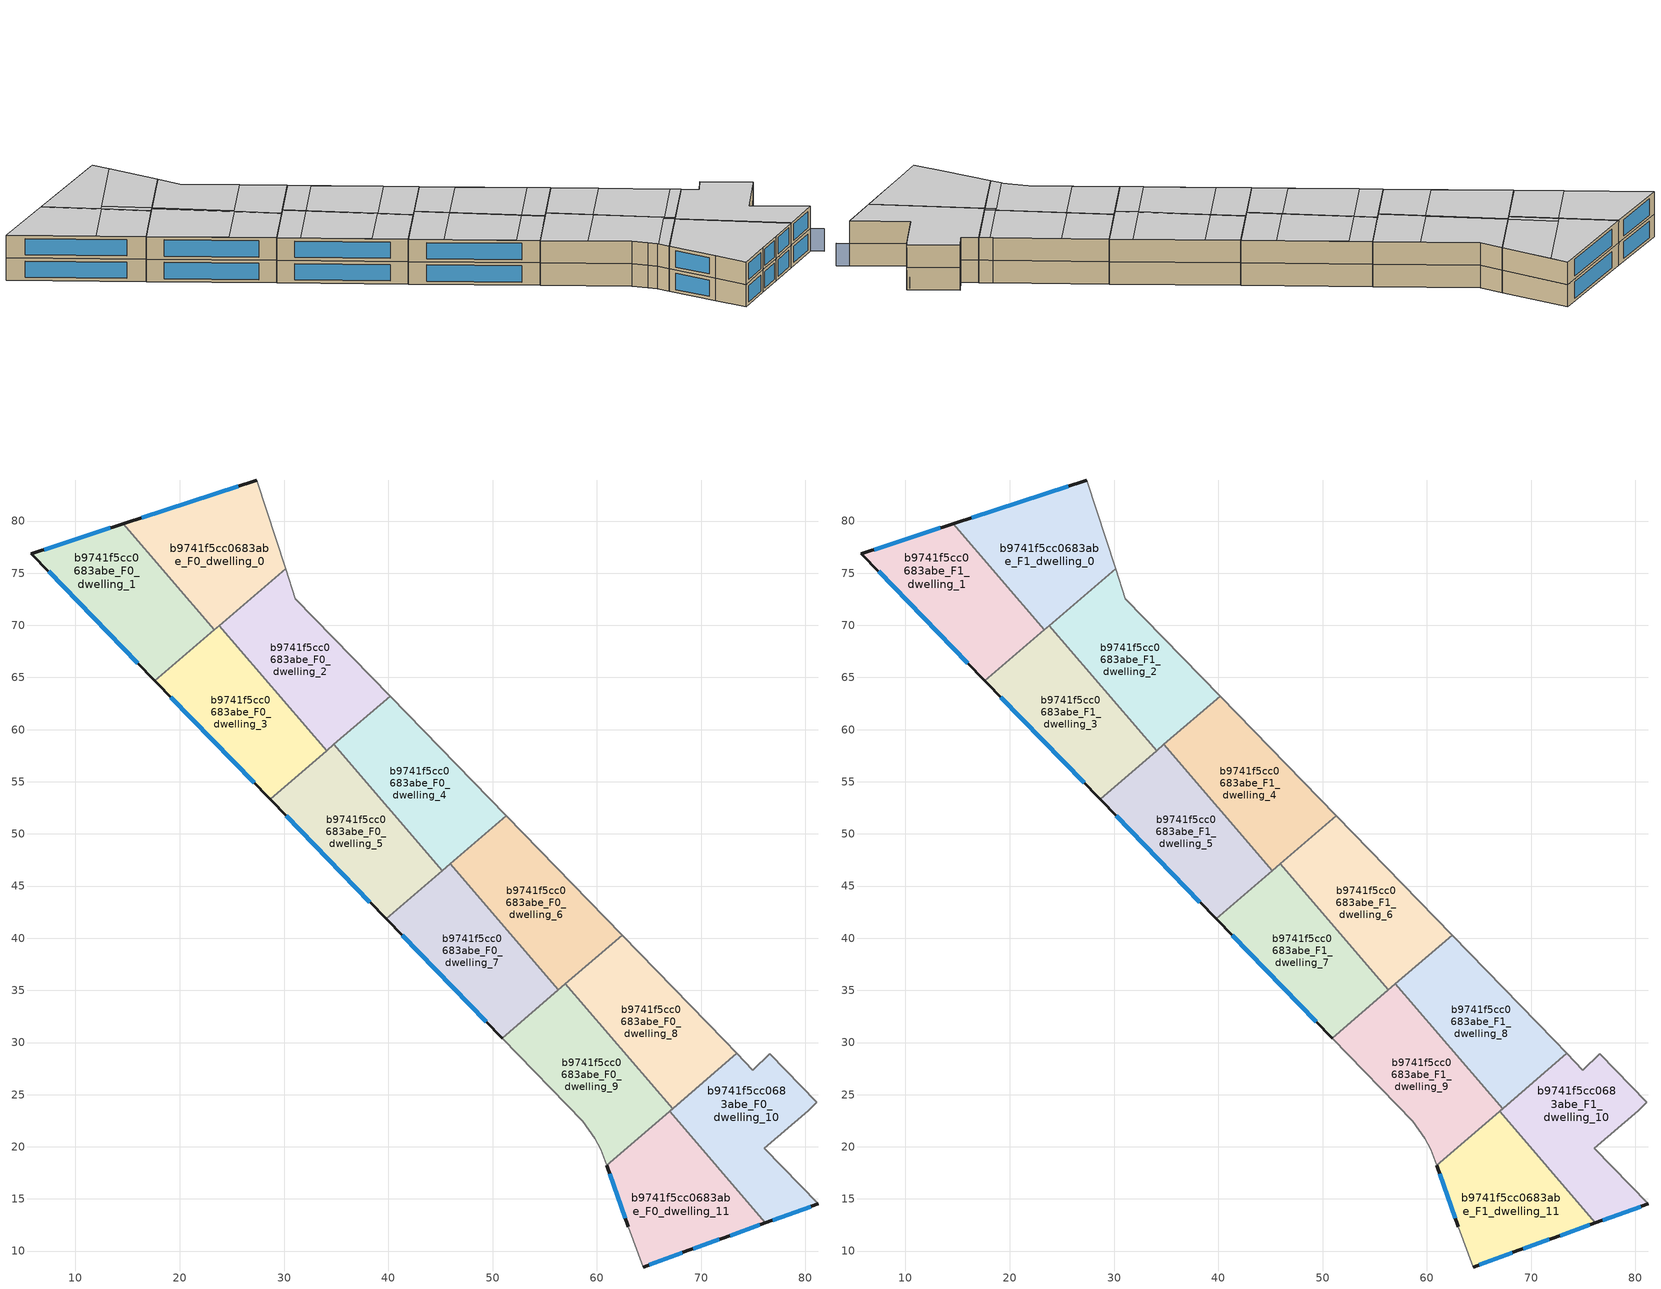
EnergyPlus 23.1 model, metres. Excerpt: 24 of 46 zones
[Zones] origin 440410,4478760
b9741f5cc0683abe_F0_dwelling_0
 floor ground (EU_floor_Construction): 27.4,83.93 30.15,75.43 23.3,69.55 14.57,79.73 z0
 wall outside (EU_wall_Construction): 27.4,83.93 14.57,79.73 z0:3
 wall to b9741f5cc0683abe_F0_dwelling_1 (EU_wall_Construction): 14.57,79.73 23.3,69.55 z0:3
 wall adiabatic (EU_wall_Construction): 30.15,75.43 27.4,83.93 z0:3
 wall to b9741f5cc0683abe_F0_dwelling_2 (EU_wall_Construction): 23.79,69.97 30.15,75.43 z0:3
 wall to b9741f5cc0683abe_F0_dwelling_3 (EU_wall_Construction): 23.3,69.55 23.79,69.97 z0:3
 window (EU_Window_Construction): 25.62,83.35 16.35,80.32 z0.42:2.58
b9741f5cc0683abe_F0_dwelling_1
 floor ground (EU_floor_Construction): 14.57,79.73 23.3,69.55 17.61,64.68 5.78,76.86 z0
 wall outside (EU_wall_Construction): 14.57,79.73 5.78,76.86 17.61,64.68 z0:3
 wall to b9741f5cc0683abe_F0_dwelling_3 (EU_wall_Construction): 17.61,64.68 23.3,69.55 z0:3
 window (EU_Window_Construction): 7.42,75.17 15.97,66.37 / 13.35,79.33 7,77.26 z0.42:2.58
b9741f5cc0683abe_F0_dwelling_10
 floor ground (EU_floor_Construction): 76.55,28.93 81.09,24.26 80.77,23.97 80.25,23.46 76.05,19.84 81.21,14.53 76.15,12.7 66.96,23.41 73.43,28.96 74.96,27.35 z0
 wall outside (EU_wall_Construction): 76.15,12.7 81.21,14.53 z0:3
 wall adiabatic (EU_wall_Construction): 81.21,14.53 76.05,19.84 80.25,23.46 80.77,23.97 81.09,24.26 76.55,28.93 74.96,27.35 73.43,28.96 66.96,23.41 z0:3
 wall to b9741f5cc0683abe_F0_dwelling_11 (EU_wall_Construction): 66.96,23.41 76.15,12.7 z0:3
 window (EU_Window_Construction): 76.85,12.95 80.51,14.27 z0.42:2.58
b9741f5cc0683abe_F0_dwelling_11
 floor ground (EU_floor_Construction): 66.96,23.41 76.15,12.7 72.22,11.29 68.77,10.06 64.43,8.47 63,12.35 60.92,18.23 z0
 wall outside (EU_wall_Construction): 60.92,18.23 63,12.35 / 64.43,8.47 68.77,10.06 72.22,11.29 76.15,12.7 z0:3
 wall adiabatic (EU_wall_Construction): 63,12.35 64.43,8.47 / 66.96,23.41 60.92,18.23 z0:3
 window (EU_Window_Construction): 61.21,17.41 62.71,13.17 / 72.77,11.48 75.6,12.5 / 69.25,10.23 71.74,11.12 / 65.03,8.7 68.17,9.84 z0.42:2.58
b9741f5cc0683abe_F0_dwelling_2
 floor ground (EU_floor_Construction): 31.08,72.54 40.17,63.19 34.08,57.97 23.79,69.97 30.15,75.43 z0
 wall to b9741f5cc0683abe_F0_dwelling_3 (EU_wall_Construction): 23.79,69.97 34.08,57.97 z0:3
 wall adiabatic (EU_wall_Construction): 40.17,63.19 31.08,72.54 30.15,75.43 z0:3
 wall to b9741f5cc0683abe_F0_dwelling_4 (EU_wall_Construction): 34.79,58.58 40.17,63.19 z0:3
 wall to b9741f5cc0683abe_F0_dwelling_5 (EU_wall_Construction): 34.08,57.97 34.79,58.58 z0:3
b9741f5cc0683abe_F0_dwelling_3
 floor ground (EU_floor_Construction): 23.79,69.97 34.08,57.97 28.66,53.32 17.61,64.68 z0
 wall outside (EU_wall_Construction): 17.61,64.68 28.66,53.32 z0:3
 wall to b9741f5cc0683abe_F0_dwelling_5 (EU_wall_Construction): 28.66,53.32 34.08,57.97 z0:3
 window (EU_Window_Construction): 19.15,63.1 27.13,54.89 z0.42:2.58
b9741f5cc0683abe_F0_dwelling_4
 floor ground (EU_floor_Construction): 40.17,63.19 51.3,51.74 45.16,46.48 34.79,58.58 z0
 wall to b9741f5cc0683abe_F0_dwelling_5 (EU_wall_Construction): 34.79,58.58 45.16,46.48 z0:3
 wall adiabatic (EU_wall_Construction): 45.92,47.13 51.3,51.74 40.17,63.19 z0:3
 wall to b9741f5cc0683abe_F0_dwelling_7 (EU_wall_Construction): 45.16,46.48 45.92,47.13 z0:3
b9741f5cc0683abe_F0_dwelling_5
 floor ground (EU_floor_Construction): 34.79,58.58 45.16,46.48 39.79,41.87 28.66,53.32 z0
 wall outside (EU_wall_Construction): 28.66,53.32 39.79,41.87 z0:3
 wall to b9741f5cc0683abe_F0_dwelling_7 (EU_wall_Construction): 39.79,41.87 45.16,46.48 z0:3
 window (EU_Window_Construction): 30.2,51.73 38.24,43.46 z0.42:2.58
b9741f5cc0683abe_F0_dwelling_6
 floor ground (EU_floor_Construction): 51.3,51.74 62.43,40.3 56.29,35.04 45.92,47.13 z0
 wall to b9741f5cc0683abe_F0_dwelling_7 (EU_wall_Construction): 45.92,47.13 56.29,35.04 z0:3
 wall adiabatic (EU_wall_Construction): 56.29,35.04 62.43,40.3 51.3,51.74 45.92,47.13 z0:3
b9741f5cc0683abe_F0_dwelling_7
 floor ground (EU_floor_Construction): 45.92,47.13 56.29,35.04 50.91,30.42 39.79,41.87 z0
 wall outside (EU_wall_Construction): 39.79,41.87 50.91,30.42 z0:3
 wall adiabatic (EU_wall_Construction): 50.91,30.42 56.29,35.04 z0:3
 window (EU_Window_Construction): 41.33,40.28 49.37,32.01 z0.42:2.58
b9741f5cc0683abe_F0_dwelling_8
 floor ground (EU_floor_Construction): 72.22,30.23 73.43,28.96 67.26,23.66 56.99,35.63 62.43,40.3 z0
 wall adiabatic (EU_wall_Construction): 67.26,23.66 73.43,28.96 72.22,30.23 62.43,40.3 56.99,35.63 z0:3
 wall to b9741f5cc0683abe_F0_dwelling_9 (EU_wall_Construction): 56.99,35.63 67.26,23.66 z0:3
b9741f5cc0683abe_F0_dwelling_9
 floor ground (EU_floor_Construction): 56.99,35.63 67.26,23.66 60.92,18.23 60.37,19.79 59.8,20.82 58.65,22.46 50.91,30.42 z0
 wall adiabatic (EU_wall_Construction): 56.99,35.63 50.91,30.42 58.65,22.46 59.8,20.82 60.37,19.79 60.92,18.23 67.26,23.66 z0:3
b9741f5cc0683abe_F1_dwelling_0
 floor to b9741f5cc0683abe_F0_dwelling_0 (EU_floor_Construction): 27.4,83.93 30.15,75.43 23.3,69.55 14.57,79.73 z3
 wall outside (EU_wall_Construction): 27.4,83.93 14.57,79.73 z3:6
 wall to b9741f5cc0683abe_F1_dwelling_1 (EU_wall_Construction): 14.57,79.73 23.3,69.55 z3:6
 wall adiabatic (EU_wall_Construction): 30.15,75.43 27.4,83.93 z3:6
 wall to b9741f5cc0683abe_F1_dwelling_2 (EU_wall_Construction): 23.79,69.97 30.15,75.43 z3:6
 wall to b9741f5cc0683abe_F1_dwelling_3 (EU_wall_Construction): 23.3,69.55 23.79,69.97 z3:6
 window (EU_Window_Construction): 25.62,83.35 16.35,80.32 z3.42:5.58
 ceiling to b9741f5cc0683abe_F2_dwelling_9 (EU_floor_Construction): 30.15,75.43 28.11,81.73 19.93,74.71 23.91,70.08 z6
 ceiling to b9741f5cc0683abe_F2_dwelling_8 (EU_floor_Construction): 23.91,70.08 19.93,74.71 19.32,74.19 23.3,69.55 z6
 ceiling to b9741f5cc0683abe_F2_dwelling_10 (EU_floor_Construction): 28.11,81.73 27.4,83.93 14.57,79.73 19.32,74.19 z6
b9741f5cc0683abe_F1_dwelling_1
 floor to b9741f5cc0683abe_F0_dwelling_1 (EU_floor_Construction): 14.57,79.73 23.3,69.55 17.61,64.68 5.78,76.86 z3
 wall outside (EU_wall_Construction): 14.57,79.73 5.78,76.86 17.61,64.68 z3:6
 wall to b9741f5cc0683abe_F1_dwelling_3 (EU_wall_Construction): 17.61,64.68 23.3,69.55 z3:6
 window (EU_Window_Construction): 7.42,75.17 15.97,66.37 / 13.35,79.33 7,77.26 z3.42:5.58
 ceiling to b9741f5cc0683abe_F2_dwelling_10 (EU_floor_Construction): 19.32,74.19 14.57,79.73 5.78,76.86 13.35,69.07 z6
 ceiling to b9741f5cc0683abe_F2_dwelling_8 (EU_floor_Construction): 23.3,69.55 19.32,74.19 13.35,69.07 17.61,64.68 z6
b9741f5cc0683abe_F1_dwelling_10
 floor to b9741f5cc0683abe_F0_dwelling_10 (EU_floor_Construction): 76.55,28.93 81.09,24.26 80.77,23.97 80.25,23.46 76.05,19.84 81.21,14.53 76.15,12.7 66.96,23.41 73.43,28.96 74.96,27.35 z3
 wall outside (EU_wall_Construction): 76.15,12.7 81.21,14.53 z3:6
 wall adiabatic (EU_wall_Construction): 81.21,14.53 76.05,19.84 80.25,23.46 80.77,23.97 81.09,24.26 76.55,28.93 74.96,27.35 73.43,28.96 66.96,23.41 z3:6
 wall to b9741f5cc0683abe_F1_dwelling_11 (EU_wall_Construction): 66.96,23.41 76.15,12.7 z3:6
 window (EU_Window_Construction): 76.85,12.95 80.51,14.27 z3.42:5.58
 ceiling to b9741f5cc0683abe_F2_dwelling_1 (EU_floor_Construction): 81.21,14.53 76.05,19.84 80.25,23.46 80.77,23.97 81.09,24.26 76.55,28.93 74.96,27.35 73.43,28.96 66.99,23.43 76.18,12.71 z6
 ceiling to b9741f5cc0683abe_F2_dwelling_0 (EU_floor_Construction): 76.18,12.71 66.99,23.43 66.96,23.41 76.15,12.7 z6
b9741f5cc0683abe_F1_dwelling_11
 floor to b9741f5cc0683abe_F0_dwelling_11 (EU_floor_Construction): 66.96,23.41 76.15,12.7 72.22,11.29 68.77,10.06 64.43,8.47 63,12.35 60.92,18.23 z3
 wall outside (EU_wall_Construction): 60.92,18.23 63,12.35 / 64.43,8.47 68.77,10.06 72.22,11.29 76.15,12.7 z3:6
 wall adiabatic (EU_wall_Construction): 63,12.35 64.43,8.47 / 66.96,23.41 60.92,18.23 z3:6
 window (EU_Window_Construction): 61.21,17.41 62.71,13.17 / 72.77,11.48 75.6,12.5 / 69.25,10.23 71.74,11.12 / 65.03,8.7 68.17,9.84 z3.42:5.58
 ceiling to b9741f5cc0683abe_F2_dwelling_0 (EU_floor_Construction): 76.15,12.7 66.96,23.41 60.92,18.23 63,12.35 64.43,8.47 68.77,10.06 72.22,11.29 z6
b9741f5cc0683abe_F1_dwelling_2
 floor to b9741f5cc0683abe_F0_dwelling_2 (EU_floor_Construction): 31.08,72.54 40.17,63.19 34.08,57.97 23.79,69.97 30.15,75.43 z3
 wall to b9741f5cc0683abe_F1_dwelling_3 (EU_wall_Construction): 23.79,69.97 34.08,57.97 z3:6
 wall adiabatic (EU_wall_Construction): 40.17,63.19 31.08,72.54 30.15,75.43 z3:6
 wall to b9741f5cc0683abe_F1_dwelling_4 (EU_wall_Construction): 34.79,58.58 40.17,63.19 z3:6
 wall to b9741f5cc0683abe_F1_dwelling_5 (EU_wall_Construction): 34.08,57.97 34.79,58.58 z3:6
 ceiling to b9741f5cc0683abe_F2_dwelling_7 (EU_floor_Construction): 40.17,63.19 36.12,67.35 30.31,62.37 34.08,57.97 z6
 ceiling to b9741f5cc0683abe_F2_dwelling_9 (EU_floor_Construction): 36.12,67.35 31.08,72.54 30.15,75.43 23.91,70.08 30.43,62.47 z6
 ceiling to b9741f5cc0683abe_F2_dwelling_8 (EU_floor_Construction): 30.43,62.47 23.91,70.08 23.79,69.97 30.31,62.37 z6
b9741f5cc0683abe_F1_dwelling_3
 floor to b9741f5cc0683abe_F0_dwelling_3 (EU_floor_Construction): 23.79,69.97 34.08,57.97 28.66,53.32 17.61,64.68 z3
 wall outside (EU_wall_Construction): 17.61,64.68 28.66,53.32 z3:6
 wall to b9741f5cc0683abe_F1_dwelling_5 (EU_wall_Construction): 28.66,53.32 34.08,57.97 z3:6
 window (EU_Window_Construction): 19.15,63.1 27.13,54.89 z3.42:5.58
 ceiling to b9741f5cc0683abe_F2_dwelling_8 (EU_floor_Construction): 30.31,62.37 23.79,69.97 17.61,64.68 24.61,57.48 z6
 ceiling to b9741f5cc0683abe_F2_dwelling_7 (EU_floor_Construction): 34.08,57.97 30.31,62.37 24.61,57.48 28.66,53.32 z6
b9741f5cc0683abe_F1_dwelling_4
 floor to b9741f5cc0683abe_F0_dwelling_4 (EU_floor_Construction): 40.17,63.19 51.3,51.74 45.16,46.48 34.79,58.58 z3
 wall to b9741f5cc0683abe_F1_dwelling_5 (EU_wall_Construction): 34.79,58.58 45.16,46.48 z3:6
 wall adiabatic (EU_wall_Construction): 45.92,47.13 51.3,51.74 40.17,63.19 z3:6
 wall to b9741f5cc0683abe_F1_dwelling_7 (EU_wall_Construction): 45.16,46.48 45.92,47.13 z3:6
 ceiling to b9741f5cc0683abe_F2_dwelling_6 (EU_floor_Construction): 48.26,54.86 42.19,61.11 36.68,56.38 42.34,49.78 z6
 ceiling to b9741f5cc0683abe_F2_dwelling_5 (EU_floor_Construction): 51.3,51.74 48.26,54.86 42.34,49.78 45.16,46.48 z6
 ceiling to b9741f5cc0683abe_F2_dwelling_7 (EU_floor_Construction): 42.19,61.11 40.17,63.19 34.79,58.58 36.68,56.38 z6
b9741f5cc0683abe_F1_dwelling_5
 floor to b9741f5cc0683abe_F0_dwelling_5 (EU_floor_Construction): 34.79,58.58 45.16,46.48 39.79,41.87 28.66,53.32 z3
 wall outside (EU_wall_Construction): 28.66,53.32 39.79,41.87 z3:6
 wall to b9741f5cc0683abe_F1_dwelling_7 (EU_wall_Construction): 39.79,41.87 45.16,46.48 z3:6
 window (EU_Window_Construction): 30.2,51.73 38.24,43.46 z3.42:5.58
 ceiling to b9741f5cc0683abe_F2_dwelling_5 (EU_floor_Construction): 45.16,46.48 42.34,49.78 36.75,44.99 39.79,41.87 z6
 ceiling to b9741f5cc0683abe_F2_dwelling_6 (EU_floor_Construction): 42.34,49.78 36.68,56.38 30.68,51.24 36.75,44.99 z6
 ceiling to b9741f5cc0683abe_F2_dwelling_7 (EU_floor_Construction): 36.68,56.38 34.79,58.58 28.66,53.32 30.68,51.24 z6
b9741f5cc0683abe_F1_dwelling_6
 floor to b9741f5cc0683abe_F0_dwelling_6 (EU_floor_Construction): 51.3,51.74 62.43,40.3 56.29,35.04 45.92,47.13 z3
 wall to b9741f5cc0683abe_F1_dwelling_7 (EU_wall_Construction): 45.92,47.13 56.29,35.04 z3:6
 wall adiabatic (EU_wall_Construction): 56.29,35.04 62.43,40.3 51.3,51.74 45.92,47.13 z3:6
 ceiling to b9741f5cc0683abe_F2_dwelling_4 (EU_floor_Construction): 60.4,42.38 54.33,48.62 48.75,43.83 54.41,37.24 z6
 ceiling to b9741f5cc0683abe_F2_dwelling_5 (EU_floor_Construction): 54.33,48.62 51.3,51.74 45.92,47.13 48.75,43.83 z6
 ceiling to b9741f5cc0683abe_F2_dwelling_3 (EU_floor_Construction): 62.43,40.3 60.4,42.38 54.41,37.24 56.29,35.04 z6
b9741f5cc0683abe_F1_dwelling_7
 floor to b9741f5cc0683abe_F0_dwelling_7 (EU_floor_Construction): 45.92,47.13 56.29,35.04 50.91,30.42 39.79,41.87 z3
 wall outside (EU_wall_Construction): 39.79,41.87 50.91,30.42 z3:6
 wall adiabatic (EU_wall_Construction): 50.91,30.42 56.29,35.04 z3:6
 window (EU_Window_Construction): 41.33,40.28 49.37,32.01 z3.42:5.58
 ceiling to b9741f5cc0683abe_F2_dwelling_4 (EU_floor_Construction): 54.41,37.24 48.75,43.83 42.82,38.75 48.89,32.51 z6
 ceiling to b9741f5cc0683abe_F2_dwelling_5 (EU_floor_Construction): 48.75,43.83 45.92,47.13 39.79,41.87 42.82,38.75 z6
 ceiling to b9741f5cc0683abe_F2_dwelling_3 (EU_floor_Construction): 56.29,35.04 54.41,37.24 48.89,32.51 50.91,30.42 z6
b9741f5cc0683abe_F1_dwelling_8
 floor to b9741f5cc0683abe_F0_dwelling_8 (EU_floor_Construction): 72.22,30.23 73.43,28.96 67.26,23.66 56.99,35.63 62.43,40.3 z3
 wall adiabatic (EU_wall_Construction): 67.26,23.66 73.43,28.96 72.22,30.23 62.43,40.3 56.99,35.63 z3:6
 wall to b9741f5cc0683abe_F1_dwelling_9 (EU_wall_Construction): 56.99,35.63 67.26,23.66 z3:6
 ceiling to b9741f5cc0683abe_F2_dwelling_2 (EU_floor_Construction): 72.49,29.94 72.22,30.23 66.47,36.14 60.76,31.24 66.37,24.69 z6
 ceiling to b9741f5cc0683abe_F2_dwelling_1 (EU_floor_Construction): 73.43,28.96 72.49,29.94 66.37,24.69 67.25,23.66 z6
 ceiling to b9741f5cc0683abe_F2_dwelling_3 (EU_floor_Construction): 66.47,36.14 62.43,40.3 56.99,35.63 60.76,31.24 z6
b9741f5cc0683abe_F1_dwelling_9
 floor to b9741f5cc0683abe_F0_dwelling_9 (EU_floor_Construction): 56.99,35.63 67.26,23.66 60.92,18.23 60.37,19.79 59.8,20.82 58.65,22.46 50.91,30.42 z3
 wall adiabatic (EU_wall_Construction): 56.99,35.63 50.91,30.42 58.65,22.46 59.8,20.82 60.37,19.79 60.92,18.23 67.26,23.66 z3:6
 ceiling to b9741f5cc0683abe_F2_dwelling_3 (EU_floor_Construction): 60.76,31.24 56.99,35.63 50.91,30.42 54.96,26.26 z6
 ceiling to b9741f5cc0683abe_F2_dwelling_0 (EU_floor_Construction): 66.99,23.43 66.1,24.46 60.44,19.6 60.92,18.23 z6
 ceiling to b9741f5cc0683abe_F2_dwelling_2 (EU_floor_Construction): 66.37,24.69 60.76,31.24 54.96,26.26 58.65,22.46 59.8,20.82 60.37,19.79 60.44,19.6 z6
 ceiling to b9741f5cc0683abe_F2_dwelling_1 (EU_floor_Construction): 67.25,23.66 66.37,24.69 66.1,24.46 66.99,23.43 z6
shading: 82.37,13.33 76.05,19.84 / 76.05,19.84 80.54,24.21 z0:3
[Building]
EU S2 Campaign: North Axis=0; Terrain=City; Solar Distribution=FullExterior
[Site:Location]
Madrid: Latitude=40.5; Longitude=-3.5; Time Zone=1; Elevation=609
[SizingPeriod:WeatherFileDays]
AnnualSizingPeriod: Begin Month=1; Begin Day of Month=1; End Month=12; End Day of Month=31; Day of Week for Start Day=Monday; Use Weather File Daylight Saving Period=No; Use Weather File Rain and Snow Indicators=No
[MATERIAL]
EU_InternalMass_Material: Roughness=MediumRough; Thickness=0.1; Conductivity=1; Density=1800; Specific Heat=900; Thermal Absorptance=0.9; Solar Absorptance=0.7; Visible Absorptance=0.7
[MATERIAL:NOMASS] Roughness=MediumRough; Thermal Absorptance=0.9; Solar Absorptance=0.7; Visible Absorptance=0.7
Name | Thermal Resistance
EU_wall_NoMass | 1.60022
EU_floor_NoMass | 0.470652
[WINDOWMATERIAL:SIMPLEGLAZINGSYSTEM]
EU_Window_SimpleGlazing: UFactor=3.28802; Solar Heat Gain Coefficient=0.85; Visible Transmittance=0.85
[CONSTRUCTION]
EU_wall_Construction: EU_wall_NoMass
EU_floor_Construction: EU_floor_NoMass
EU_InternalMass_Construction: EU_InternalMass_Material
EU_Window_Construction: EU_Window_SimpleGlazing
[ZONE] Type=1; Multiplier=1; Ceiling Height=autocalculate; Floor Area=autocalculate; Part of Total Floor Area=Yes
Name | Volume
b9741f5cc0683abe_F0_dwelling_0; b9741f5cc0683abe_F1_dwelling_0 | 362.435
b9741f5cc0683abe_F0_dwelling_1; b9741f5cc0683abe_F1_dwelling_1 | 362.438
b9741f5cc0683abe_F0_dwelling_10; b9741f5cc0683abe_F1_dwelling_10; b9741f5cc0683abe_F0_dwelling_2; b9741f5cc0683abe_F1_dwelling_2 | 362.42
b9741f5cc0683abe_F0_dwelling_11; b9741f5cc0683abe_F1_dwelling_11 | 362.431
b9741f5cc0683abe_F0_dwelling_3; b9741f5cc0683abe_F1_dwelling_3 | 362.428
b9741f5cc0683abe_F0_dwelling_4; b9741f5cc0683abe_F1_dwelling_4 | 362.417
b9741f5cc0683abe_F0_dwelling_5; b9741f5cc0683abe_F1_dwelling_5 | 362.427
b9741f5cc0683abe_F0_dwelling_6; b9741f5cc0683abe_F1_dwelling_6 | 362.421
b9741f5cc0683abe_F0_dwelling_7; b9741f5cc0683abe_F1_dwelling_7 | 362.413
b9741f5cc0683abe_F0_dwelling_8; b9741f5cc0683abe_F1_dwelling_8 | 362.452
b9741f5cc0683abe_F0_dwelling_9; b9741f5cc0683abe_F1_dwelling_9 | 362.418
[INTERNALMASS] Construction=EU_InternalMass_Construction
Name | Zone or ZoneList | Surface Area
b9741f5cc0683abe_F0_dwelling_0_EU_InternalMass | b9741f5cc0683abe_F0_dwelling_0 | 120.812
b9741f5cc0683abe_F0_dwelling_1_EU_InternalMass | b9741f5cc0683abe_F0_dwelling_1 | 120.812
b9741f5cc0683abe_F0_dwelling_2_EU_InternalMass | b9741f5cc0683abe_F0_dwelling_2 | 120.807
b9741f5cc0683abe_F0_dwelling_3_EU_InternalMass | b9741f5cc0683abe_F0_dwelling_3 | 120.809
b9741f5cc0683abe_F0_dwelling_4_EU_InternalMass | b9741f5cc0683abe_F0_dwelling_4 | 120.806
b9741f5cc0683abe_F0_dwelling_5_EU_InternalMass | b9741f5cc0683abe_F0_dwelling_5 | 120.809
b9741f5cc0683abe_F0_dwelling_6_EU_InternalMass | b9741f5cc0683abe_F0_dwelling_6 | 120.807
b9741f5cc0683abe_F0_dwelling_7_EU_InternalMass | b9741f5cc0683abe_F0_dwelling_7 | 120.804
b9741f5cc0683abe_F0_dwelling_8_EU_InternalMass | b9741f5cc0683abe_F0_dwelling_8 | 120.817
b9741f5cc0683abe_F0_dwelling_9_EU_InternalMass | b9741f5cc0683abe_F0_dwelling_9 | 120.806
b9741f5cc0683abe_F0_dwelling_10_EU_InternalMass | b9741f5cc0683abe_F0_dwelling_10 | 120.806
b9741f5cc0683abe_F0_dwelling_11_EU_InternalMass | b9741f5cc0683abe_F0_dwelling_11 | 120.81
b9741f5cc0683abe_F1_dwelling_0_EU_InternalMass | b9741f5cc0683abe_F1_dwelling_0 | 120.812
b9741f5cc0683abe_F1_dwelling_1_EU_InternalMass | b9741f5cc0683abe_F1_dwelling_1 | 120.812
b9741f5cc0683abe_F1_dwelling_2_EU_InternalMass | b9741f5cc0683abe_F1_dwelling_2 | 120.807
b9741f5cc0683abe_F1_dwelling_3_EU_InternalMass | b9741f5cc0683abe_F1_dwelling_3 | 120.809
b9741f5cc0683abe_F1_dwelling_4_EU_InternalMass | b9741f5cc0683abe_F1_dwelling_4 | 120.806
b9741f5cc0683abe_F1_dwelling_5_EU_InternalMass | b9741f5cc0683abe_F1_dwelling_5 | 120.809
b9741f5cc0683abe_F1_dwelling_6_EU_InternalMass | b9741f5cc0683abe_F1_dwelling_6 | 120.807
b9741f5cc0683abe_F1_dwelling_7_EU_InternalMass | b9741f5cc0683abe_F1_dwelling_7 | 120.804
b9741f5cc0683abe_F1_dwelling_8_EU_InternalMass | b9741f5cc0683abe_F1_dwelling_8 | 120.817
b9741f5cc0683abe_F1_dwelling_9_EU_InternalMass | b9741f5cc0683abe_F1_dwelling_9 | 120.806
b9741f5cc0683abe_F1_dwelling_10_EU_InternalMass | b9741f5cc0683abe_F1_dwelling_10 | 120.806
b9741f5cc0683abe_F1_dwelling_11_EU_InternalMass | b9741f5cc0683abe_F1_dwelling_11 | 120.81
[OTHEREQUIPMENT] Fuel Type=Electricity; Design Level Calculation Method=Watts/Area; Power per Zone Floor Area=1; Fraction Latent=0; Fraction Radiant=0; Fraction Lost=0; Carbon Dioxide Generation Rate=0; EndUse Subcategory=EU_Step8_InternalGains
Name | Zone or ZoneList or Space or SpaceList | Schedule
EU_Step8_InternalGain_b9741f5cc0683abe_F0_dwelling_0_f000 | b9741f5cc0683abe_F0_dwelling_0 | EU_Step8_GainSchedule_b9741f5cc0683abe_F0_dwelling_0_f000
EU_Step8_InternalGain_b9741f5cc0683abe_F0_dwelling_1_f000 | b9741f5cc0683abe_F0_dwelling_1 | EU_Step8_GainSchedule_b9741f5cc0683abe_F0_dwelling_1_f000
EU_Step8_InternalGain_b9741f5cc0683abe_F0_dwelling_2_f000 | b9741f5cc0683abe_F0_dwelling_2 | EU_Step8_GainSchedule_b9741f5cc0683abe_F0_dwelling_2_f000
EU_Step8_InternalGain_b9741f5cc0683abe_F0_dwelling_3_f000 | b9741f5cc0683abe_F0_dwelling_3 | EU_Step8_GainSchedule_b9741f5cc0683abe_F0_dwelling_3_f000
EU_Step8_InternalGain_b9741f5cc0683abe_F0_dwelling_4_f000 | b9741f5cc0683abe_F0_dwelling_4 | EU_Step8_GainSchedule_b9741f5cc0683abe_F0_dwelling_4_f000
EU_Step8_InternalGain_b9741f5cc0683abe_F0_dwelling_5_f000 | b9741f5cc0683abe_F0_dwelling_5 | EU_Step8_GainSchedule_b9741f5cc0683abe_F0_dwelling_5_f000
EU_Step8_InternalGain_b9741f5cc0683abe_F0_dwelling_6_f000 | b9741f5cc0683abe_F0_dwelling_6 | EU_Step8_GainSchedule_b9741f5cc0683abe_F0_dwelling_6_f000
EU_Step8_InternalGain_b9741f5cc0683abe_F0_dwelling_7_f000 | b9741f5cc0683abe_F0_dwelling_7 | EU_Step8_GainSchedule_b9741f5cc0683abe_F0_dwelling_7_f000
EU_Step8_InternalGain_b9741f5cc0683abe_F0_dwelling_8_f000 | b9741f5cc0683abe_F0_dwelling_8 | EU_Step8_GainSchedule_b9741f5cc0683abe_F0_dwelling_8_f000
EU_Step8_InternalGain_b9741f5cc0683abe_F0_dwelling_9_f000 | b9741f5cc0683abe_F0_dwelling_9 | EU_Step8_GainSchedule_b9741f5cc0683abe_F0_dwelling_9_f000
EU_Step8_InternalGain_b9741f5cc0683abe_F0_dwelling_10_f000 | b9741f5cc0683abe_F0_dwelling_10 | EU_Step8_GainSchedule_b9741f5cc0683abe_F0_dwelling_10_f000
EU_Step8_InternalGain_b9741f5cc0683abe_F0_dwelling_11_f000 | b9741f5cc0683abe_F0_dwelling_11 | EU_Step8_GainSchedule_b9741f5cc0683abe_F0_dwelling_11_f000
EU_Step8_InternalGain_b9741f5cc0683abe_F1_dwelling_0_f000 | b9741f5cc0683abe_F1_dwelling_0 | EU_Step8_GainSchedule_b9741f5cc0683abe_F1_dwelling_0_f000
EU_Step8_InternalGain_b9741f5cc0683abe_F1_dwelling_1_f000 | b9741f5cc0683abe_F1_dwelling_1 | EU_Step8_GainSchedule_b9741f5cc0683abe_F1_dwelling_1_f000
EU_Step8_InternalGain_b9741f5cc0683abe_F1_dwelling_2_f000 | b9741f5cc0683abe_F1_dwelling_2 | EU_Step8_GainSchedule_b9741f5cc0683abe_F1_dwelling_2_f000
EU_Step8_InternalGain_b9741f5cc0683abe_F1_dwelling_3_f000 | b9741f5cc0683abe_F1_dwelling_3 | EU_Step8_GainSchedule_b9741f5cc0683abe_F1_dwelling_3_f000
EU_Step8_InternalGain_b9741f5cc0683abe_F1_dwelling_4_f000 | b9741f5cc0683abe_F1_dwelling_4 | EU_Step8_GainSchedule_b9741f5cc0683abe_F1_dwelling_4_f000
EU_Step8_InternalGain_b9741f5cc0683abe_F1_dwelling_5_f000 | b9741f5cc0683abe_F1_dwelling_5 | EU_Step8_GainSchedule_b9741f5cc0683abe_F1_dwelling_5_f000
EU_Step8_InternalGain_b9741f5cc0683abe_F1_dwelling_6_f000 | b9741f5cc0683abe_F1_dwelling_6 | EU_Step8_GainSchedule_b9741f5cc0683abe_F1_dwelling_6_f000
EU_Step8_InternalGain_b9741f5cc0683abe_F1_dwelling_7_f000 | b9741f5cc0683abe_F1_dwelling_7 | EU_Step8_GainSchedule_b9741f5cc0683abe_F1_dwelling_7_f000
EU_Step8_InternalGain_b9741f5cc0683abe_F1_dwelling_8_f000 | b9741f5cc0683abe_F1_dwelling_8 | EU_Step8_GainSchedule_b9741f5cc0683abe_F1_dwelling_8_f000
EU_Step8_InternalGain_b9741f5cc0683abe_F1_dwelling_9_f000 | b9741f5cc0683abe_F1_dwelling_9 | EU_Step8_GainSchedule_b9741f5cc0683abe_F1_dwelling_9_f000
EU_Step8_InternalGain_b9741f5cc0683abe_F1_dwelling_10_f000 | b9741f5cc0683abe_F1_dwelling_10 | EU_Step8_GainSchedule_b9741f5cc0683abe_F1_dwelling_10_f000
EU_Step8_InternalGain_b9741f5cc0683abe_F1_dwelling_11_f000 | b9741f5cc0683abe_F1_dwelling_11 | EU_Step8_GainSchedule_b9741f5cc0683abe_F1_dwelling_11_f000
[ZONEVENTILATION:DESIGNFLOWRATE] Schedule=EU_AlwaysOn; Design Flow Rate Calculation Method=AirChanges/Hour; Air Changes per Hour=0.480704; Ventilation Type=Natural; Fan Pressure Rise=0; Fan Total Efficiency=1; Constant Term Coefficient=1; Temperature Term Coefficient=0; Velocity Term Coefficient=0; Velocity Squared Term Coefficient=0; Minimum Indoor Temperature=-100; Maximum Indoor Temperature=100; Delta Temperature=-100; Minimum Outdoor Temperature=-100; Maximum Outdoor Temperature=100; Maximum Wind Speed=40
Name | Zone or ZoneList or Space or SpaceList
EU_ConstantAir_b9741f5cc0683abe_F0_dwelling_0 | b9741f5cc0683abe_F0_dwelling_0
EU_ConstantAir_b9741f5cc0683abe_F0_dwelling_1 | b9741f5cc0683abe_F0_dwelling_1
EU_ConstantAir_b9741f5cc0683abe_F0_dwelling_2 | b9741f5cc0683abe_F0_dwelling_2
EU_ConstantAir_b9741f5cc0683abe_F0_dwelling_3 | b9741f5cc0683abe_F0_dwelling_3
EU_ConstantAir_b9741f5cc0683abe_F0_dwelling_4 | b9741f5cc0683abe_F0_dwelling_4
EU_ConstantAir_b9741f5cc0683abe_F0_dwelling_5 | b9741f5cc0683abe_F0_dwelling_5
EU_ConstantAir_b9741f5cc0683abe_F0_dwelling_6 | b9741f5cc0683abe_F0_dwelling_6
EU_ConstantAir_b9741f5cc0683abe_F0_dwelling_7 | b9741f5cc0683abe_F0_dwelling_7
EU_ConstantAir_b9741f5cc0683abe_F0_dwelling_8 | b9741f5cc0683abe_F0_dwelling_8
EU_ConstantAir_b9741f5cc0683abe_F0_dwelling_9 | b9741f5cc0683abe_F0_dwelling_9
EU_ConstantAir_b9741f5cc0683abe_F0_dwelling_10 | b9741f5cc0683abe_F0_dwelling_10
EU_ConstantAir_b9741f5cc0683abe_F0_dwelling_11 | b9741f5cc0683abe_F0_dwelling_11
EU_ConstantAir_b9741f5cc0683abe_F1_dwelling_0 | b9741f5cc0683abe_F1_dwelling_0
EU_ConstantAir_b9741f5cc0683abe_F1_dwelling_1 | b9741f5cc0683abe_F1_dwelling_1
EU_ConstantAir_b9741f5cc0683abe_F1_dwelling_2 | b9741f5cc0683abe_F1_dwelling_2
EU_ConstantAir_b9741f5cc0683abe_F1_dwelling_3 | b9741f5cc0683abe_F1_dwelling_3
EU_ConstantAir_b9741f5cc0683abe_F1_dwelling_4 | b9741f5cc0683abe_F1_dwelling_4
EU_ConstantAir_b9741f5cc0683abe_F1_dwelling_5 | b9741f5cc0683abe_F1_dwelling_5
EU_ConstantAir_b9741f5cc0683abe_F1_dwelling_6 | b9741f5cc0683abe_F1_dwelling_6
EU_ConstantAir_b9741f5cc0683abe_F1_dwelling_7 | b9741f5cc0683abe_F1_dwelling_7
EU_ConstantAir_b9741f5cc0683abe_F1_dwelling_8 | b9741f5cc0683abe_F1_dwelling_8
EU_ConstantAir_b9741f5cc0683abe_F1_dwelling_9 | b9741f5cc0683abe_F1_dwelling_9
EU_ConstantAir_b9741f5cc0683abe_F1_dwelling_10 | b9741f5cc0683abe_F1_dwelling_10
EU_ConstantAir_b9741f5cc0683abe_F1_dwelling_11 | b9741f5cc0683abe_F1_dwelling_11
[HVACTEMPLATE:THERMOSTAT] Constant Heating Setpoint=20; Constant Cooling Setpoint=50
EU_HeatOnly_b9741f5cc0683abe_F0_dwelling_0; EU_HeatOnly_b9741f5cc0683abe_F0_dwelling_1; EU_HeatOnly_b9741f5cc0683abe_F0_dwelling_2; EU_HeatOnly_b9741f5cc0683abe_F0_dwelling_3; EU_HeatOnly_b9741f5cc0683abe_F0_dwelling_4; EU_HeatOnly_b9741f5cc0683abe_F0_dwelling_5; EU_HeatOnly_b9741f5cc0683abe_F0_dwelling_6; EU_HeatOnly_b9741f5cc0683abe_F0_dwelling_7; EU_HeatOnly_b9741f5cc0683abe_F0_dwelling_8; EU_HeatOnly_b9741f5cc0683abe_F0_dwelling_9; EU_HeatOnly_b9741f5cc0683abe_F0_dwelling_10; EU_HeatOnly_b9741f5cc0683abe_F0_dwelling_11; EU_HeatOnly_b9741f5cc0683abe_F1_dwelling_0; EU_HeatOnly_b9741f5cc0683abe_F1_dwelling_1; EU_HeatOnly_b9741f5cc0683abe_F1_dwelling_2; EU_HeatOnly_b9741f5cc0683abe_F1_dwelling_3; EU_HeatOnly_b9741f5cc0683abe_F1_dwelling_4; EU_HeatOnly_b9741f5cc0683abe_F1_dwelling_5; EU_HeatOnly_b9741f5cc0683abe_F1_dwelling_6; EU_HeatOnly_b9741f5cc0683abe_F1_dwelling_7; EU_HeatOnly_b9741f5cc0683abe_F1_dwelling_8; EU_HeatOnly_b9741f5cc0683abe_F1_dwelling_9; EU_HeatOnly_b9741f5cc0683abe_F1_dwelling_10; EU_HeatOnly_b9741f5cc0683abe_F1_dwelling_11; EU_HeatOnly_b9741f5cc0683abe_F2_dwelling_0; EU_HeatOnly_b9741f5cc0683abe_F2_dwelling_1; EU_HeatOnly_b9741f5cc0683abe_F2_dwelling_2; EU_HeatOnly_b9741f5cc0683abe_F2_dwelling_3; EU_HeatOnly_b9741f5cc0683abe_F2_dwelling_4; EU_HeatOnly_b9741f5cc0683abe_F2_dwelling_5; EU_HeatOnly_b9741f5cc0683abe_F2_dwelling_6; EU_HeatOnly_b9741f5cc0683abe_F2_dwelling_7; EU_HeatOnly_b9741f5cc0683abe_F2_dwelling_8; EU_HeatOnly_b9741f5cc0683abe_F2_dwelling_9; EU_HeatOnly_b9741f5cc0683abe_F2_dwelling_10; EU_HeatOnly_b9741f5cc0683abe_F3_dwelling_0; EU_HeatOnly_b9741f5cc0683abe_F3_dwelling_1; EU_HeatOnly_b9741f5cc0683abe_F3_dwelling_2; EU_HeatOnly_b9741f5cc0683abe_F3_dwelling_3; EU_HeatOnly_b9741f5cc0683abe_F3_dwelling_4; EU_HeatOnly_b9741f5cc0683abe_F3_dwelling_5; EU_HeatOnly_b9741f5cc0683abe_F3_dwelling_6; EU_HeatOnly_b9741f5cc0683abe_F3_dwelling_7; EU_HeatOnly_b9741f5cc0683abe_F3_dwelling_8; EU_HeatOnly_b9741f5cc0683abe_F3_dwelling_9; EU_HeatOnly_b9741f5cc0683abe_F3_dwelling_10
[HVACTEMPLATE:ZONE:IDEALLOADSAIRSYSTEM] System Availability Schedule=EU_AlwaysOn; Maximum Heating Supply Air Temperature=50; Minimum Cooling Supply Air Temperature=13; Maximum Heating Supply Air Humidity Ratio=0.0156; Minimum Cooling Supply Air Humidity Ratio=0.0077; Heating Limit=NoLimit; Cooling Limit=NoLimit; Heating Availability Schedule=EU_AlwaysOn; Cooling Availability Schedule=EU_CoolingOff; Dehumidification Control Type=ConstantSensibleHeatRatio; Cooling Sensible Heat Ratio=0.7; Dehumidification Setpoint=60; Humidification Control Type=None; Humidification Setpoint=30; Outdoor Air Method=None; Outdoor Air Flow Rate per Person=0.00944; Outdoor Air Flow Rate per Zone Floor Area=0; Outdoor Air Flow Rate per Zone=0; Demand Controlled Ventilation Type=None; Outdoor Air Economizer Type=NoEconomizer; Heat Recovery Type=None; Sensible Heat Recovery Effectiveness=0.7; Latent Heat Recovery Effectiveness=0.65
Name | Template Thermostat
b9741f5cc0683abe_F0_dwelling_0 | EU_HeatOnly_b9741f5cc0683abe_F0_dwelling_0
b9741f5cc0683abe_F0_dwelling_1 | EU_HeatOnly_b9741f5cc0683abe_F0_dwelling_1
b9741f5cc0683abe_F0_dwelling_2 | EU_HeatOnly_b9741f5cc0683abe_F0_dwelling_2
b9741f5cc0683abe_F0_dwelling_3 | EU_HeatOnly_b9741f5cc0683abe_F0_dwelling_3
b9741f5cc0683abe_F0_dwelling_4 | EU_HeatOnly_b9741f5cc0683abe_F0_dwelling_4
b9741f5cc0683abe_F0_dwelling_5 | EU_HeatOnly_b9741f5cc0683abe_F0_dwelling_5
b9741f5cc0683abe_F0_dwelling_6 | EU_HeatOnly_b9741f5cc0683abe_F0_dwelling_6
b9741f5cc0683abe_F0_dwelling_7 | EU_HeatOnly_b9741f5cc0683abe_F0_dwelling_7
b9741f5cc0683abe_F0_dwelling_8 | EU_HeatOnly_b9741f5cc0683abe_F0_dwelling_8
b9741f5cc0683abe_F0_dwelling_9 | EU_HeatOnly_b9741f5cc0683abe_F0_dwelling_9
b9741f5cc0683abe_F0_dwelling_10 | EU_HeatOnly_b9741f5cc0683abe_F0_dwelling_10
b9741f5cc0683abe_F0_dwelling_11 | EU_HeatOnly_b9741f5cc0683abe_F0_dwelling_11
b9741f5cc0683abe_F1_dwelling_0 | EU_HeatOnly_b9741f5cc0683abe_F1_dwelling_0
b9741f5cc0683abe_F1_dwelling_1 | EU_HeatOnly_b9741f5cc0683abe_F1_dwelling_1
b9741f5cc0683abe_F1_dwelling_2 | EU_HeatOnly_b9741f5cc0683abe_F1_dwelling_2
b9741f5cc0683abe_F1_dwelling_3 | EU_HeatOnly_b9741f5cc0683abe_F1_dwelling_3
b9741f5cc0683abe_F1_dwelling_4 | EU_HeatOnly_b9741f5cc0683abe_F1_dwelling_4
b9741f5cc0683abe_F1_dwelling_5 | EU_HeatOnly_b9741f5cc0683abe_F1_dwelling_5
b9741f5cc0683abe_F1_dwelling_6 | EU_HeatOnly_b9741f5cc0683abe_F1_dwelling_6
b9741f5cc0683abe_F1_dwelling_7 | EU_HeatOnly_b9741f5cc0683abe_F1_dwelling_7
b9741f5cc0683abe_F1_dwelling_8 | EU_HeatOnly_b9741f5cc0683abe_F1_dwelling_8
b9741f5cc0683abe_F1_dwelling_9 | EU_HeatOnly_b9741f5cc0683abe_F1_dwelling_9
b9741f5cc0683abe_F1_dwelling_10 | EU_HeatOnly_b9741f5cc0683abe_F1_dwelling_10
b9741f5cc0683abe_F1_dwelling_11 | EU_HeatOnly_b9741f5cc0683abe_F1_dwelling_11
[SIZING:ZONE] Zone Cooling Design Supply Air Temperature Input Method=SupplyAirTemperature; Zone Cooling Design Supply Air Temperature=13; Zone Heating Design Supply Air Temperature Input Method=SupplyAirTemperature; Zone Heating Design Supply Air Temperature=50; Zone Cooling Design Supply Air Humidity Ratio=0.008; Zone Heating Design Supply Air Humidity Ratio=0.008; Cooling Design Air Flow Method=DesignDay; Cooling Design Air Flow Rate=0; Cooling Minimum Air Flow per Zone Floor Area=0.000762; Cooling Minimum Air Flow=0; Cooling Minimum Air Flow Fraction=0.2; Heating Design Air Flow Method=DesignDay; Heating Design Air Flow Rate=0; Heating Maximum Air Flow per Zone Floor Area=0.002032; Heating Maximum Air Flow=0.141576; Heating Maximum Air Flow Fraction=0.3; Account for Dedicated Outdoor Air System=No; Dedicated Outdoor Air System Control Strategy=NeutralSupplyAir; Dedicated Outdoor Air Low Setpoint Temperature for Design=autosize; Dedicated Outdoor Air High Setpoint Temperature for Design=autosize; Zone Load Sizing Method=Sensible Load Only No Latent Load; Zone Latent Cooling Design Supply Air Humidity Ratio Input Method=HumidityRatioDifference; Zone Cooling Design Supply Air Humidity Ratio Difference=0.005; Zone Latent Heating Design Supply Air Humidity Ratio Input Method=HumidityRatioDifference; Zone Humidification Design Supply Air Humidity Ratio Difference=0.005
b9741f5cc0683abe_F0_dwelling_0; b9741f5cc0683abe_F0_dwelling_1; b9741f5cc0683abe_F0_dwelling_2; b9741f5cc0683abe_F0_dwelling_3; b9741f5cc0683abe_F0_dwelling_4; b9741f5cc0683abe_F0_dwelling_5; b9741f5cc0683abe_F0_dwelling_6; b9741f5cc0683abe_F0_dwelling_7; b9741f5cc0683abe_F0_dwelling_8; b9741f5cc0683abe_F0_dwelling_9; b9741f5cc0683abe_F0_dwelling_10; b9741f5cc0683abe_F0_dwelling_11; b9741f5cc0683abe_F1_dwelling_0; b9741f5cc0683abe_F1_dwelling_1; b9741f5cc0683abe_F1_dwelling_2; b9741f5cc0683abe_F1_dwelling_3; b9741f5cc0683abe_F1_dwelling_4; b9741f5cc0683abe_F1_dwelling_5; b9741f5cc0683abe_F1_dwelling_6; b9741f5cc0683abe_F1_dwelling_7; b9741f5cc0683abe_F1_dwelling_8; b9741f5cc0683abe_F1_dwelling_9; b9741f5cc0683abe_F1_dwelling_10; b9741f5cc0683abe_F1_dwelling_11
[SCHEDULE:CONSTANT]
Name | Hourly Value
EU_AlwaysOn | 1
EU_CoolingOff | 0
[SCHEDULE:FILE] Column Number=1; Rows to Skip at Top=0; Number of Hours of Data=8760; Column Separator=Comma; Interpolate to Timestep=No; Minutes per Item=60; Adjust Schedule for Daylight Savings=Yes
Name | File
EU_Step8_GainSchedule_b9741f5cc0683abe_F0_dwelling_0_f000 | ../../schedules/b9741f5cc0683abe/b9741f5cc0683abe_F0_dwelling_0_f000_gain.csv
EU_Step8_GainSchedule_b9741f5cc0683abe_F0_dwelling_1_f000 | ../../schedules/b9741f5cc0683abe/b9741f5cc0683abe_F0_dwelling_1_f000_gain.csv
EU_Step8_GainSchedule_b9741f5cc0683abe_F0_dwelling_2_f000 | ../../schedules/b9741f5cc0683abe/b9741f5cc0683abe_F0_dwelling_2_f000_gain.csv
EU_Step8_GainSchedule_b9741f5cc0683abe_F0_dwelling_3_f000 | ../../schedules/b9741f5cc0683abe/b9741f5cc0683abe_F0_dwelling_3_f000_gain.csv
EU_Step8_GainSchedule_b9741f5cc0683abe_F0_dwelling_4_f000 | ../../schedules/b9741f5cc0683abe/b9741f5cc0683abe_F0_dwelling_4_f000_gain.csv
EU_Step8_GainSchedule_b9741f5cc0683abe_F0_dwelling_5_f000 | ../../schedules/b9741f5cc0683abe/b9741f5cc0683abe_F0_dwelling_5_f000_gain.csv
EU_Step8_GainSchedule_b9741f5cc0683abe_F0_dwelling_6_f000 | ../../schedules/b9741f5cc0683abe/b9741f5cc0683abe_F0_dwelling_6_f000_gain.csv
EU_Step8_GainSchedule_b9741f5cc0683abe_F0_dwelling_7_f000 | ../../schedules/b9741f5cc0683abe/b9741f5cc0683abe_F0_dwelling_7_f000_gain.csv
EU_Step8_GainSchedule_b9741f5cc0683abe_F0_dwelling_8_f000 | ../../schedules/b9741f5cc0683abe/b9741f5cc0683abe_F0_dwelling_8_f000_gain.csv
EU_Step8_GainSchedule_b9741f5cc0683abe_F0_dwelling_9_f000 | ../../schedules/b9741f5cc0683abe/b9741f5cc0683abe_F0_dwelling_9_f000_gain.csv
EU_Step8_GainSchedule_b9741f5cc0683abe_F0_dwelling_10_f000 | ../../schedules/b9741f5cc0683abe/b9741f5cc0683abe_F0_dwelling_10_f000_gain.csv
EU_Step8_GainSchedule_b9741f5cc0683abe_F0_dwelling_11_f000 | ../../schedules/b9741f5cc0683abe/b9741f5cc0683abe_F0_dwelling_11_f000_gain.csv
EU_Step8_GainSchedule_b9741f5cc0683abe_F1_dwelling_0_f000 | ../../schedules/b9741f5cc0683abe/b9741f5cc0683abe_F1_dwelling_0_f000_gain.csv
EU_Step8_GainSchedule_b9741f5cc0683abe_F1_dwelling_1_f000 | ../../schedules/b9741f5cc0683abe/b9741f5cc0683abe_F1_dwelling_1_f000_gain.csv
EU_Step8_GainSchedule_b9741f5cc0683abe_F1_dwelling_2_f000 | ../../schedules/b9741f5cc0683abe/b9741f5cc0683abe_F1_dwelling_2_f000_gain.csv
EU_Step8_GainSchedule_b9741f5cc0683abe_F1_dwelling_3_f000 | ../../schedules/b9741f5cc0683abe/b9741f5cc0683abe_F1_dwelling_3_f000_gain.csv
EU_Step8_GainSchedule_b9741f5cc0683abe_F1_dwelling_4_f000 | ../../schedules/b9741f5cc0683abe/b9741f5cc0683abe_F1_dwelling_4_f000_gain.csv
EU_Step8_GainSchedule_b9741f5cc0683abe_F1_dwelling_5_f000 | ../../schedules/b9741f5cc0683abe/b9741f5cc0683abe_F1_dwelling_5_f000_gain.csv
EU_Step8_GainSchedule_b9741f5cc0683abe_F1_dwelling_6_f000 | ../../schedules/b9741f5cc0683abe/b9741f5cc0683abe_F1_dwelling_6_f000_gain.csv
EU_Step8_GainSchedule_b9741f5cc0683abe_F1_dwelling_7_f000 | ../../schedules/b9741f5cc0683abe/b9741f5cc0683abe_F1_dwelling_7_f000_gain.csv
EU_Step8_GainSchedule_b9741f5cc0683abe_F1_dwelling_8_f000 | ../../schedules/b9741f5cc0683abe/b9741f5cc0683abe_F1_dwelling_8_f000_gain.csv
EU_Step8_GainSchedule_b9741f5cc0683abe_F1_dwelling_9_f000 | ../../schedules/b9741f5cc0683abe/b9741f5cc0683abe_F1_dwelling_9_f000_gain.csv
EU_Step8_GainSchedule_b9741f5cc0683abe_F1_dwelling_10_f000 | ../../schedules/b9741f5cc0683abe/b9741f5cc0683abe_F1_dwelling_10_f000_gain.csv
EU_Step8_GainSchedule_b9741f5cc0683abe_F1_dwelling_11_f000 | ../../schedules/b9741f5cc0683abe/b9741f5cc0683abe_F1_dwelling_11_f000_gain.csv
